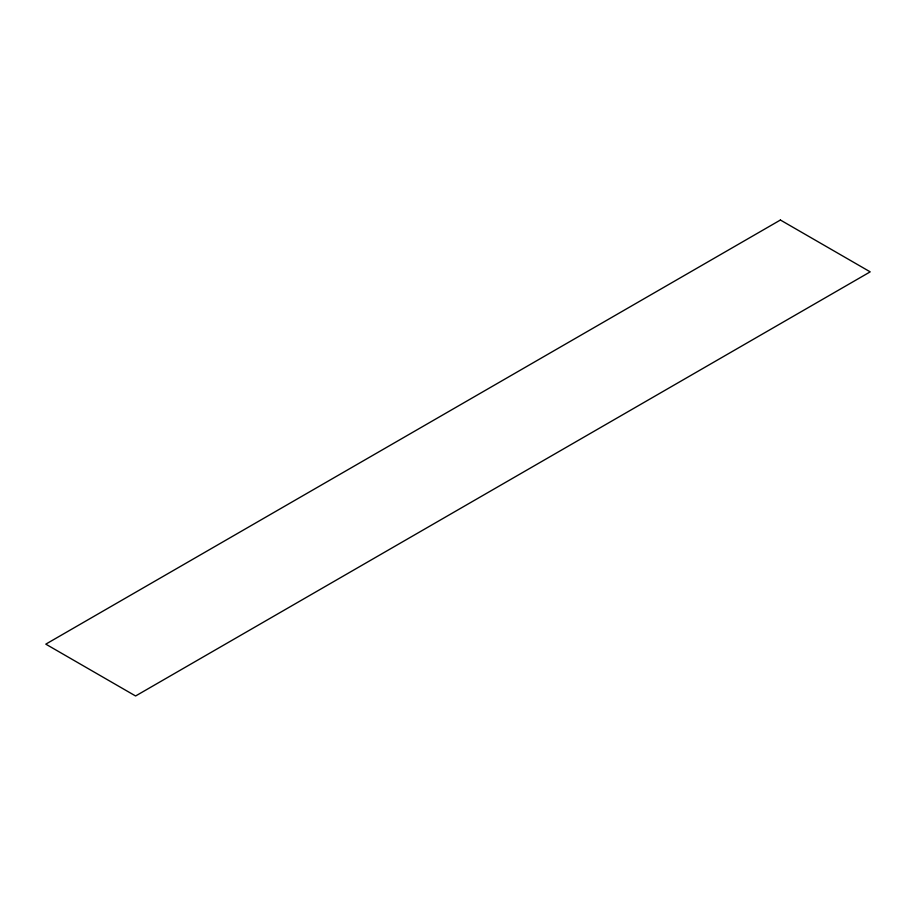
<?xml version="1.0" encoding="UTF-8"?>
<svg xmlns="http://www.w3.org/2000/svg" width="916" height="916" viewBox="0 0 916 916"><rect width="100%" height="100%" fill="white"/><g stroke="black" fill="none" stroke-linecap="round" stroke-linejoin="round"><path stroke-width="1.37" d="M780.409 220.023L45.8 644.143L135.591 695.977L870.2 271.857L780.409 220.023"/></g></svg>
